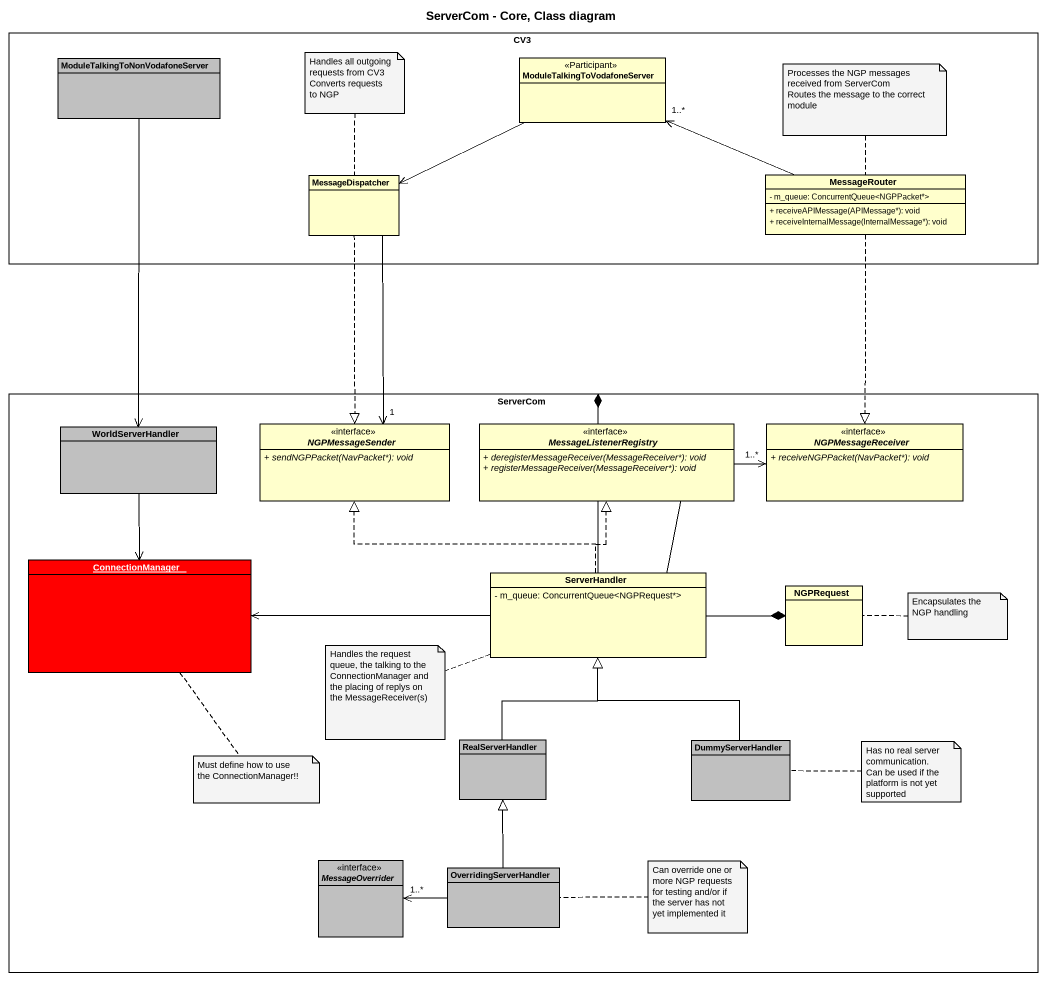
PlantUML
@startuml
title ServerCom - Core, Class diagram
hide circle
hide empty members
skinparam classAttributeIconSize 0
rectangle CV3 {
  class "ModuleTalkingToNonVodafoneServer" as ModuleTalkingToNonVodafoneSe #C0C0C0
  class "ModuleTalkingToVodafoneServer" as ModuleTalkingToVodafoneServe <<Participant>>
  class MessageDispatcher
  class MessageRouter {
    - m_queue: ConcurrentQueue<NGPPacket*>
    + receiveAPIMessage(APIMessage*): void
    + receiveInternalMessage(InternalMessage*): void
  }
}
rectangle ServerCom {
  class WorldServerHandler #C0C0C0
  interface NGPMessageSender <<interface>> {
    {abstract} + sendNGPPacket(NavPacket*): void
  }
  interface MessageListenerRegistry <<interface>> {
    {abstract} + deregisterMessageReceiver(MessageReceiver*): void
    {abstract} + registerMessageReceiver(MessageReceiver*): void
  }
  interface NGPMessageReceiver <<interface>> {
    {abstract} + receiveNGPPacket(NavPacket*): void
  }
  object ConnectionManager #FF0000
  class ServerHandler {
    - m_queue: ConcurrentQueue<NGPRequest*>
  }
  class NGPRequest
  class RealServerHandler #C0C0C0
  class DummyServerHandler #C0C0C0
  interface MessageOverrider <<interface>> #C0C0C0
  class OverridingServerHandler #C0C0C0
}
ModuleTalkingToNonVodafoneSe --> WorldServerHandler
ModuleTalkingToVodafoneServe -left-> MessageDispatcher
MessageDispatcher ..|> NGPMessageSender
MessageDispatcher --> "1" NGPMessageSender
MessageRouter -left-> "1..*" ModuleTalkingToVodafoneServe
MessageRouter ..|> NGPMessageReceiver
WorldServerHandler --> ConnectionManager
ServerHandler --* ServerCom
ServerHandler .up.|> NGPMessageSender
ServerHandler .up.|> MessageListenerRegistry
ServerHandler -right-> "1..*" NGPMessageReceiver
ServerHandler -left-> ConnectionManager
ServerHandler -right-* NGPRequest
RealServerHandler -up-|> ServerHandler
DummyServerHandler -up-|> ServerHandler
OverridingServerHandler -up-|> RealServerHandler
OverridingServerHandler -left-> "1..*" MessageOverrider
note top of MessageDispatcher
  Handles all outgoing requests from CV3
  Converts requests to NGP
end note
note top of MessageRouter
  Processes the NGP messages received from ServerCom
  Routes the message to the correct module
end note
note right of NGPRequest : Encapsulates the NGP handling
note left of ServerHandler : Handles the request queue, the talking to the ConnectionManager and the placing of replys on the MessageReceiver(s)
note bottom of ConnectionManager : Must define how to use the ConnectionManager!!
note right of DummyServerHandler : Has no real server communication. Can be used if the platform is not yet supported
note right of OverridingServerHandler : Can override one or more NGP requests for testing and/or if the server has not yet implemented it
@enduml
